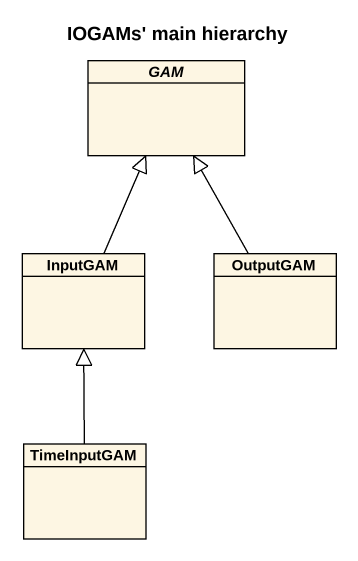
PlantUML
@startuml
title IOGAMs' main hierarchy
hide circle
hide empty members
abstract class GAM
class InputGAM
class OutputGAM
class TimeInputGAM
InputGAM -up-|> GAM
OutputGAM -up-|> GAM
TimeInputGAM -up-|> InputGAM
@enduml
